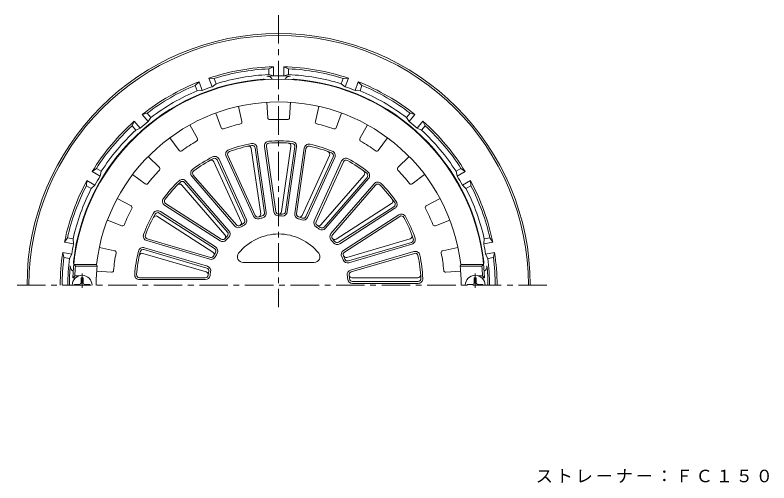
# Model space of a CAD drawing. Units: millimetres, scale not verified. Extents: x -286 to 220, y -345 to 362.
# Drawn here: x -180.1 to 216.8, y 115.7 to 361.9 of the extents above; entities that cross this region are included whole.
import ezdxf

# ---------------------------------------------------------------- set-up
doc = ezdxf.new("R2010")
doc.units = ezdxf.units.MM
doc.header["$LTSCALE"] = 3
doc.linetypes.add('CHAIN1', pattern=[8, 5, -1, 1, -1])
for name, color, linetype, lineweight in [('0-0_通り芯', 3, 'Continuous', 9), ('0-2_仕上', 6, 'Continuous', 9), ('0-5_寸法', 7, 'Continuous', 9)]:
    doc.layers.add(name, color=color, linetype=linetype, lineweight=lineweight)
doc.styles.add('ＭＳ ゴシック', font='')
doc.styles.get('ＭＳ ゴシック').set_extended_font_data('MS Gothic')

msp = doc.modelspace()

# ---------------------------------------------------------------- linework, layer by layer
at = {"layer": '0-0_通り芯', "linetype": 'CHAIN1'}
for p, q in [((-41.351, 361.867), (-41.351, 208.182)), ((99.898, 219.69), (-180.145, 219.69))]:
    msp.add_line(p, q, dxfattribs=at)
at = {"layer": '0-0_通り芯'}
for p, q in [((-46.601, 333.569), (-44.101, 334.657)), ((-46.601, 330.566), (-46.601, 333.569)), ((-44.101, 329.845), (-44.101, 334.657)), ((-38.601, 329.845), (-38.601, 334.657)), ((-36.101, 333.569), (-38.601, 334.657)), ((-36.101, 330.565), (-36.101, 333.569)), ((-46.601, 330.566), (-44.101, 329.845)), ((-38.601, 329.845), (-36.101, 330.565)), ((-85.234, 324.905), (-83.257, 326.783)), ((-81.611, 322.261), (-83.257, 326.783)), ((-76.443, 324.142), (-78.088, 328.664)), ((-75.367, 328.497), (-78.088, 328.664)), ((-76.443, 324.142), (-74.34, 325.674)), ((-74.34, 325.674), (-75.367, 328.497)), ((-8.363, 325.674), (-7.336, 328.497)), ((-8.363, 325.674), (-6.26, 324.142)), ((-7.336, 328.497), (-4.614, 328.664)), ((-6.26, 324.142), (-4.614, 328.664)), ((-1.092, 322.261), (0.554, 326.783)), ((2.531, 324.905), (0.554, 326.783)), ((-84.206, 322.083), (-85.234, 324.905)), ((-84.206, 322.083), (-81.611, 322.261)), ((-1.092, 322.261), (1.504, 322.083)), ((1.504, 322.083), (2.531, 324.905)), ((-110.53, 310.301), (-113.144, 309.527)), ((-108.599, 308), (-110.53, 310.301)), ((25.896, 308), (27.827, 310.301)), ((27.827, 310.301), (30.442, 309.527)), ((-118.573, 303.551), (-117.357, 305.992)), ((-114.264, 302.306), (-117.357, 305.992)), ((-110.051, 305.841), (-113.144, 309.527)), ((-110.051, 305.841), (-108.599, 308)), ((25.896, 308), (27.349, 305.841)), ((27.349, 305.841), (30.442, 309.527)), ((31.562, 302.306), (34.655, 305.992)), ((35.87, 303.551), (34.655, 305.992)), ((-116.643, 301.251), (-118.573, 303.551)), ((-116.643, 301.251), (-114.264, 302.306)), ((31.562, 302.306), (33.94, 301.251)), ((33.94, 301.251), (35.87, 303.551)), ((-137.349, 281.176), (-139.541, 279.555)), ((-135.374, 277.149), (-139.541, 279.555)), ((-134.748, 279.674), (-137.349, 281.176)), ((-135.374, 277.149), (-134.748, 279.674)), ((52.045, 279.674), (54.646, 281.176)), ((52.045, 279.674), (52.671, 277.149)), ((52.671, 277.149), (56.838, 279.555)), ((54.646, 281.176), (56.838, 279.555)), ((-142.598, 272.083), (-142.291, 274.792)), ((-138.124, 272.386), (-142.291, 274.792)), ((55.421, 272.386), (59.588, 274.792)), ((59.896, 272.083), (59.588, 274.792)), ((-139.998, 270.581), (-142.598, 272.083)), ((-139.998, 270.581), (-138.124, 272.386)), ((55.421, 272.386), (57.295, 270.581)), ((57.295, 270.581), (59.896, 272.083)), ((-152.589, 244.635), (-154.094, 242.362)), ((-149.356, 241.526), (-154.094, 242.362)), ((-149.631, 244.113), (-152.589, 244.635)), ((-149.356, 241.526), (-149.631, 244.113)), ((66.928, 244.113), (66.653, 241.526)), ((66.653, 241.526), (71.392, 242.362)), ((66.928, 244.113), (69.886, 244.635)), ((69.886, 244.635), (71.392, 242.362)), ((-154.412, 234.294), (-155.049, 236.945)), ((-150.311, 236.11), (-155.049, 236.945)), ((-151.454, 233.773), (-154.412, 234.294)), ((-151.454, 233.773), (-150.311, 236.11)), ((67.608, 236.11), (72.347, 236.945)), ((67.608, 236.11), (68.752, 233.773))]:
    msp.add_line(p, q, dxfattribs=at)
msp.add_lwpolyline([(68.752, 233.773), (71.709, 234.294), (72.347, 236.945)], dxfattribs=at)
for centre, radius, start, end in [((-41.351, 219.69), 132.5, 0, 180), ((-41.351, 219.69), 131.5, 0, 180), ((-41.351, 219.69), 115, 91.37025, 108.62976), ((-41.351, 219.69), 114, 92.63954, 107.36043), ((-41.351, 219.69), 115, 71.37025, 88.62976), ((-41.351, 219.69), 114, 72.63956, 87.36044), ((-41.351, 219.69), 111, 92.71094, 107.28905), ((-41.351, 219.69), 110.19, 86.79115, 93.20885), ((-47.351, 326.711), 3, 28.38675, 93.20879), ((-35.351, 326.711), 3, 86.79121, 151.61325), ((-41.351, 219.69), 111, 72.71094, 87.28905), ((-41.351, 219.69), 108.769, 94.3378, 173.4855), ((-41.351, 219.69), 115, 111.37025, 128.62976), ((-49.351, 325.156), 3, 69.53972, 94.33777), ((-33.351, 325.156), 3, 85.66222, 110.46027), ((-41.351, 219.69), 108.769, 6.5145, 85.6622), ((-41.351, 219.69), 115, 51.37025, 68.62976), ((-41.351, 219.69), 114, 112.63956, 127.36044), ((-41.351, 219.69), 111, 112.71094, 127.28905), ((-41.351, 219.69), 110.19, 108.56993, 111.43007), ((-41.351, 219.69), 110.19, 68.56993, 71.43007), ((-41.351, 219.69), 111, 52.71094, 67.28905), ((-41.351, 219.69), 114, 52.63956, 67.36044), ((-41.351, 219.69), 115, 131.37025, 148.62976), ((-41.351, 219.69), 110.19, 128.56993, 131.43007), ((-41.351, 219.69), 110.19, 48.56993, 51.43007), ((-41.351, 219.69), 115, 31.37025, 48.62976), ((-41.351, 219.69), 114, 132.63956, 147.36044), ((-41.351, 219.69), 114, 32.63956, 47.36044), ((-41.351, 219.69), 111, 132.71094, 147.28905), ((-41.351, 219.69), 111, 32.71094, 47.28905), ((-41.351, 219.69), 115, 151.37025, 168.62976), ((-41.351, 219.69), 110.19, 148.56992, 151.43005), ((-41.351, 219.69), 110.19, 28.56993, 31.43007), ((-41.351, 219.69), 115, 11.37025, 28.62976), ((-41.351, 219.69), 114, 152.63956, 167.36044), ((-41.351, 219.69), 111, 152.71094, 167.28905), ((-41.351, 219.69), 111, 12.71094, 27.28905), ((-41.351, 219.69), 114, 12.63956, 27.36044), ((-41.351, 219.69), 110.19, 168.56993, 171.43007), ((-41.351, 219.69), 110.19, 8.56992, 11.43005), ((-41.351, 219.69), 115, 171.37025, 180), ((-41.351, 219.69), 114, 172.63956, 180), ((-41.351, 219.69), 114, 0, 7.36044), ((-41.351, 219.69), 115, 0, 8.62976), ((-41.351, 219.69), 111, 172.71094, 180), ((-146.438, 231.69), 3, 173.48555, 198.28331), ((63.735, 231.69), 3, 341.71669, 6.51445), ((-41.351, 219.69), 111, 0, 7.28905), ((-41.351, 219.69), 110.19, 174.64694, 180), ((-148.074, 229.69), 3, 174.64687, 239.46906), ((65.371, 229.69), 3, 300.53116, 5.35313), ((-41.351, 219.69), 110.19, 0, 5.35306)]:
    msp.add_arc(centre, radius, start, end, dxfattribs=at)
at = {"layer": '0-2_仕上'}
for p, q in [((-62.467, 313.851), (-60.667, 305.824)), ((-47.62, 315.986), (-47.085, 307.777)), ((-35.083, 315.986), (-35.618, 307.777)), ((-20.236, 313.851), (-22.036, 305.824)), ((-74.495, 310.319), (-71.67, 302.593)), ((-8.207, 310.319), (-11.033, 302.593)), ((-88.14, 304.088), (-84.151, 296.893)), ((5.437, 304.088), (1.449, 296.893)), ((-98.686, 297.31), (-93.798, 290.693)), ((15.983, 297.31), (11.096, 290.694)), ((-55.741, 291.668), (-50.805, 257.338)), ((-53.779, 292.074), (-48.859, 257.852)), ((-52.789, 292.217), (-47.869, 257.995)), ((-48.813, 292.665), (-43.877, 258.334)), ((-47.823, 292.807), (-42.887, 258.476)), ((-34.88, 292.807), (-39.816, 258.476)), ((-32.883, 292.644), (-37.803, 258.422)), ((-31.893, 292.501), (-36.813, 258.279)), ((-27.951, 291.811), (-32.887, 257.48)), ((-26.961, 291.668), (-31.897, 257.338)), ((-110.022, 287.487), (-104.168, 281.708)), ((-72.759, 286.056), (-58.397, 254.607)), ((-69.07, 287.607), (-54.662, 256.057)), ((-68.16, 288.022), (-53.752, 256.472)), ((-14.542, 288.022), (-28.951, 256.472)), ((-12.672, 287.303), (-27.035, 255.853)), ((-11.763, 286.887), (-26.125, 255.438)), ((27.32, 287.487), (21.466, 281.708)), ((-75.437, 284.699), (-61.029, 253.149)), ((-73.669, 285.641), (-59.306, 254.191)), ((-8.175, 285.114), (-22.583, 253.565)), ((-7.265, 284.699), (-21.674, 253.149)), ((-118.232, 278.013), (-111.678, 273.041)), ((35.529, 278.013), (28.975, 273.041)), ((-90.185, 274.519), (-67.544, 248.39)), ((-87.081, 277.046), (-64.368, 250.834)), ((-86.326, 277.701), (-63.613, 251.489)), ((3.623, 277.701), (-19.09, 251.489)), ((5.215, 276.484), (-17.426, 250.355)), ((5.971, 275.829), (-16.671, 249.7)), ((-92.372, 272.462), (-69.659, 246.25)), ((-90.941, 273.865), (-68.299, 247.735)), ((8.913, 273.117), (-13.8, 246.905)), ((9.669, 272.462), (-13.044, 246.25)), ((-126.342, 265.394), (-119.096, 261.498)), ((-100.848, 262.68), (-71.67, 243.929)), ((18.145, 262.68), (-11.033, 243.929)), ((43.639, 265.394), (36.394, 261.498)), ((-103.654, 258.54), (-74.568, 239.848)), ((-101.388, 261.839), (-72.21, 243.088)), ((19.329, 261.064), (-9.756, 242.372)), ((19.87, 260.223), (-9.215, 241.531)), ((-105.173, 255.95), (-75.995, 237.199)), ((-104.195, 257.699), (-75.109, 239.007)), ((21.929, 256.792), (-7.248, 238.04)), ((22.47, 255.95), (-6.708, 237.199)), ((-131.549, 253.991), (-123.86, 251.067)), ((48.847, 253.991), (41.158, 251.067)), ((-110.831, 243.217), (-77.552, 233.446)), ((-110.549, 244.177), (-77.271, 234.405)), ((27.847, 244.177), (-5.432, 234.405)), ((28.528, 242.293), (-4.646, 232.552)), ((-135.775, 239.599), (-127.726, 237.901)), ((-112.358, 238.455), (-79.184, 228.714)), ((-112.076, 239.414), (-78.902, 229.673)), ((28.81, 241.333), (-4.364, 231.592)), ((53.073, 239.599), (45.023, 237.901)), ((-112.803, 236.501), (-79.524, 226.73)), ((29.819, 237.46), (-3.46, 227.689)), ((30.101, 236.501), (-3.178, 226.73)), ((-148.385, 229.69), (-149.292, 230.69)), ((-149.292, 230.69), (-137.222, 230.69)), ((-137.222, 230.69), (-136.953, 229.685)), ((-22.616, 231.69), (-60.086, 231.69)), ((54.52, 230.69), (54.251, 229.685)), ((66.59, 230.69), (54.52, 230.69)), ((65.682, 229.69), (66.59, 230.69)), ((-148.385, 229.69), (-136.953, 229.69)), ((-137.184, 227.16), (-129.358, 226.55)), ((54.481, 227.16), (46.655, 226.55)), ((65.682, 229.69), (54.252, 229.69)), ((-148.735, 224.69), (-149.778, 223.69)), ((-149.778, 223.69), (-148.252, 223.69)), ((-148.735, 224.69), (-146.452, 224.69)), ((-114.645, 223.69), (-79.962, 223.69)), ((-114.645, 222.69), (-79.962, 222.69)), ((31.943, 223.69), (-2.741, 223.69)), ((66.032, 224.69), (63.749, 224.69)), ((67.075, 223.69), (65.549, 223.69)), ((66.032, 224.69), (67.075, 223.69)), ((32.065, 221.69), (-2.509, 221.69)), ((32.065, 220.69), (-2.509, 220.69))]:
    msp.add_line(p, q, dxfattribs=at)
at = {"layer": '0-2_仕上', "color": 4}
for p, q in [((-145.351, 223.69), (-144.351, 223.69)), ((-145.351, 221.19), (-145.351, 223.69)), ((-144.351, 221.19), (-144.351, 223.69)), ((62.649, 223.69), (61.649, 223.69)), ((61.649, 221.19), (61.649, 223.69)), ((62.649, 221.19), (62.649, 223.69)), ((-148.851, 220.19), (-148.851, 219.69)), ((-146.351, 220.19), (-148.851, 220.19)), ((-143.351, 220.19), (-140.851, 220.19)), ((-140.851, 220.19), (-140.851, 219.69)), ((58.149, 220.19), (58.149, 219.69)), ((60.649, 220.19), (58.149, 220.19)), ((63.649, 220.19), (66.149, 220.19)), ((66.149, 220.19), (66.149, 219.69))]:
    msp.add_line(p, q, dxfattribs=at)
at = {"layer": '0-2_仕上', "color": 4, "linetype": 'CHAIN1'}
for p, q in [((-144.851, 225.936), (-144.851, 218.384)), ((62.149, 225.936), (62.149, 218.384))]:
    msp.add_line(p, q, dxfattribs=at)
at = {"layer": '0-2_仕上'}
for centre, radius, start, end in [((-41.351, 219.69), 108.5, 2.11276, 177.88724), ((-41.351, 219.69), 96.5, 6.54535, 173.45465), ((-61.643, 305.605), 1, 283.28847, 12.6404), ((-46.087, 307.842), 1, 183.72467, 273.07578), ((-41.351, 219.69), 87.279, 86.9248, 93.07524), ((-36.615, 307.842), 1, 266.92484, 356.27676), ((-21.06, 305.605), 1, 167.36104, 256.71214), ((-70.731, 302.937), 1, 200.0883, 289.43941), ((-41.351, 219.69), 87.279, 103.28844, 109.43887), ((-41.351, 219.69), 87.279, 70.56117, 76.71161), ((-11.972, 302.937), 1, 250.5612, 339.91313), ((-41.351, 219.69), 87.279, 119.65207, 125.80251), ((-85.026, 296.409), 1, 299.6521, 29.00403), ((-41.351, 219.69), 76, 100.91121, 110.254), ((-55.264, 291.861), 2.5, 8.18181, 100.91095), ((-46.338, 293.02), 2.5, 93.89041, 188.18182), ((-46.338, 293.02), 1.5, 93.88994, 188.18134), ((-41.351, 219.69), 76, 84.54758, 93.89037), ((-41.351, 219.69), 75, 84.54759, 93.89037), ((-36.365, 293.02), 1.5, 351.81818, 86.10983), ((-34.367, 292.857), 1.5, 351.81818, 84.54732), ((-34.367, 292.857), 2.5, 351.81818, 84.54732), ((-25.477, 291.455), 2.5, 77.52678, 171.81819), ((-41.351, 219.69), 76, 68.18394, 77.52673), ((2.323, 296.409), 1, 150.99739, 240.3485), ((-41.351, 219.69), 87.279, 54.19753, 60.34796), ((-92.994, 291.288), 1, 216.45193, 305.80304), ((-66.796, 288.645), 2.5, 110.25404, 204.54546), ((-66.796, 288.645), 1.5, 110.25357, 204.54497), ((-41.351, 219.69), 75, 100.91122, 110.254), ((-57.226, 291.455), 1.5, 8.18181, 102.47346), ((-55.264, 291.861), 1.5, 8.18181, 100.91095), ((-25.477, 291.455), 1.5, 77.52631, 171.8177), ((-41.351, 219.69), 75, 68.18396, 77.52673), ((-15.907, 288.645), 1.5, 335.45454, 69.7462), ((-14.037, 287.926), 2.5, 335.45454, 68.18369), ((10.291, 291.288), 1, 234.19756, 323.54948), ((-41.351, 219.69), 76, 117.27484, 126.61763), ((-41.351, 219.69), 75, 117.27486, 126.61763), ((-75.033, 285.018), 2.5, 24.54544, 117.27458), ((-75.033, 285.018), 1.5, 24.54544, 117.27458), ((-14.037, 287.926), 1.5, 335.45454, 68.18369), ((-5.901, 284.075), 2.5, 61.16313, 155.45454), ((-41.351, 219.69), 76, 51.8203, 61.16309), ((-76.802, 284.075), 1.5, 24.54544, 118.8371), ((-5.901, 284.075), 1.5, 61.16266, 155.45406), ((-41.351, 219.69), 75, 51.82031, 61.16309), ((-41.351, 219.69), 87.279, 136.0157, 142.16614), ((-104.871, 280.996), 1, 316.01573, 45.36766), ((-85.192, 278.683), 2.5, 126.61768, 220.90909), ((-85.192, 278.683), 1.5, 126.6172, 220.9086), ((2.489, 278.683), 1.5, 319.0909, 53.38255), ((4.081, 277.466), 1.5, 319.0909, 51.82004), ((4.081, 277.466), 2.5, 319.0909, 51.82004), ((22.168, 280.996), 1, 134.63376, 223.98486), ((-41.351, 219.69), 87.279, 37.83389, 43.98433), ((-41.351, 219.69), 76, 133.63847, 142.98126), ((-41.351, 219.69), 75, 133.63849, 142.98126), ((-92.074, 272.882), 2.5, 40.90907, 133.63821), ((-92.074, 272.882), 1.5, 40.90907, 133.63821), ((10.803, 271.48), 2.5, 44.7995, 139.09091), ((-111.074, 273.838), 1, 232.81557, 322.16667), ((-93.505, 271.48), 1.5, 40.90907, 135.20073), ((10.803, 271.48), 1.5, 44.79903, 139.09042), ((-41.351, 219.69), 75, 35.45668, 44.79945), ((-41.351, 219.69), 76, 35.45667, 44.79945), ((28.371, 273.838), 1, 217.83392, 307.18585), ((-100.037, 263.942), 2.5, 142.98131, 237.27272), ((-100.037, 263.942), 1.5, 142.98083, 237.27223), ((17.334, 263.942), 1.5, 302.72726, 37.01892), ((18.518, 262.326), 1.5, 302.72726, 35.45641), ((18.518, 262.326), 2.5, 302.72726, 35.45641), ((-41.351, 219.69), 87.279, 152.37933, 158.52977), ((-119.57, 260.617), 1, 332.37936, 61.73129), ((-105.006, 256.437), 2.5, 57.27271, 150.00185), ((-41.402, 258.69), 2.5, 188.18182, 270.07474), ((-41.402, 258.69), 1.5, 188.18225, 270.07462), ((-41.301, 258.69), 1.5, 269.92552, 351.81818), ((-39.288, 258.635), 2.5, 266.96681, 351.81818), ((-39.288, 258.635), 1.5, 266.96712, 351.81818), ((36.867, 260.617), 1, 118.27013, 207.62123), ((-41.351, 219.69), 87.279, 21.47026, 27.6207), ((-41.351, 219.69), 76, 150.00211, 159.34489), ((-41.351, 219.69), 75, 150.00212, 159.34489), ((-105.984, 254.689), 1.5, 57.27271, 151.56436), ((-105.006, 256.437), 1.5, 57.27271, 150.00185), ((-60.671, 253.568), 1.5, 299.69438, 24.54544), ((-60.671, 253.568), 2.5, 299.69408, 24.54544), ((-52.388, 257.096), 2.5, 204.54546, 286.43837), ((-52.388, 257.096), 1.5, 204.54588, 286.43825), ((-41.351, 219.69), 37.5, 103.33064, 106.43826), ((-52.29, 257.124), 1.5, 286.28915, 8.18181), ((-41.351, 219.69), 36.5, 103.3307, 106.43829), ((-50.344, 257.639), 1.5, 283.33075, 8.18181), ((-50.344, 257.639), 2.5, 283.33044, 8.18181), ((-41.351, 219.69), 37.5, 86.96701, 90.07463), ((-41.351, 219.69), 36.5, 86.96707, 90.07466), ((-30.413, 257.124), 2.5, 171.81819, 253.71111), ((-30.413, 257.124), 1.5, 171.81862, 253.71098), ((-41.351, 219.69), 36.5, 70.60344, 73.71103), ((-41.351, 219.69), 37.5, 70.60338, 73.711), ((-30.315, 257.096), 1.5, 253.56189, 335.45454), ((-28.399, 256.476), 2.5, 250.60318, 335.45454), ((-28.399, 256.476), 1.5, 250.60349, 335.45454), ((23.281, 254.688), 2.5, 28.43587, 122.72728), ((23.281, 254.689), 1.5, 28.43539, 122.72679), ((-41.351, 219.69), 75, 19.09305, 28.43582), ((-41.351, 219.69), 76, 19.09303, 28.43582), ((-123.505, 252.001), 1, 249.1792, 338.5303), ((-62.479, 252.471), 2.5, 220.90909, 302.802), ((-62.479, 252.471), 1.5, 220.90952, 302.80188), ((-41.351, 219.69), 37.5, 119.69427, 122.8019), ((-62.394, 252.526), 1.5, 302.65279, 24.54544), ((-41.351, 219.69), 36.5, 119.69434, 122.80193), ((-20.309, 252.526), 2.5, 155.45454, 237.34746), ((-20.309, 252.526), 1.5, 155.45497, 237.34734), ((-41.351, 219.69), 36.5, 54.23979, 57.34738), ((-41.351, 219.69), 37.5, 54.23973, 57.34735), ((-20.224, 252.471), 1.5, 237.19824, 319.0909), ((-18.56, 251.337), 1.5, 234.23984, 319.0909), ((40.802, 252.001), 1, 201.47029, 290.82222), ((-110.127, 245.616), 2.5, 159.34494, 253.63635), ((-110.127, 245.616), 1.5, 159.34447, 253.63586), ((-70.792, 245.268), 1.5, 319.01642, 40.90907), ((-69.433, 246.753), 1.5, 316.05801, 40.90907), ((-69.433, 246.753), 2.5, 316.05771, 40.90907), ((-41.351, 219.69), 27, 38.68217, 141.31783), ((-18.56, 251.337), 2.5, 234.23953, 319.0909), ((-11.91, 245.268), 2.5, 139.09091, 220.98383), ((-11.91, 245.268), 1.5, 139.09134, 220.9837), ((27.424, 245.616), 1.5, 286.36363, 20.65529), ((-70.859, 245.191), 2.5, 237.27272, 319.16563), ((-70.859, 245.191), 1.5, 237.27315, 319.16551), ((-41.351, 219.69), 37.5, 136.05791, 139.16553), ((-41.351, 219.69), 36.5, 136.05797, 139.16556), ((-41.351, 219.69), 36.5, 37.87616, 40.98375), ((-41.351, 219.69), 37.5, 37.8761, 40.98372), ((-11.844, 245.191), 1.5, 220.83461, 302.72726), ((-10.567, 243.634), 1.5, 217.87621, 302.72726), ((28.105, 243.732), 1.5, 286.36363, 19.09277), ((28.105, 243.732), 2.5, 286.36363, 19.09277), ((-112.78, 237.015), 2.5, 73.63634, 166.36548), ((-112.78, 237.015), 1.5, 73.63634, 166.36548), ((-75.92, 237.745), 1.5, 332.42165, 57.27271), ((-75.92, 237.745), 2.5, 332.42134, 57.27271), ((-10.567, 243.634), 2.5, 217.8759, 302.72726), ((-41.351, 219.69), 87.279, 168.74297, 174.8934), ((-127.932, 236.923), 1, 348.743, 78.09492), ((-41.351, 219.69), 76, 166.36574, 175.70853), ((-41.351, 219.69), 75, 166.36575, 175.70853), ((-113.226, 235.062), 1.5, 73.63634, 167.92799), ((-76.848, 235.845), 2.5, 253.63635, 335.52927), ((-76.848, 235.845), 1.5, 253.63678, 335.52914), ((-76.806, 235.937), 1.5, 335.38005, 57.27271), ((-41.351, 219.69), 37.5, 152.42154, 155.52916), ((-41.351, 219.69), 36.5, 152.4216, 155.52919), ((-60.086, 234.69), 3, 141.31787, 270), ((-22.616, 234.69), 3, 270, 38.68213), ((-5.897, 235.937), 2.5, 122.72728, 204.62019), ((-41.351, 219.69), 36.5, 21.51253, 24.62012), ((-5.897, 235.937), 1.5, 122.72771, 204.62007), ((-41.351, 219.69), 37.5, 21.51247, 24.62009), ((-5.855, 235.845), 1.5, 204.47098, 286.36363), ((30.523, 235.062), 2.5, 12.07224, 106.36365), ((30.523, 235.062), 1.5, 12.07176, 106.36316), ((-41.351, 219.69), 75, 2.72942, 12.07219), ((-41.351, 219.69), 76, 2.7294, 12.07219), ((45.23, 236.923), 1, 101.90649, 191.2576), ((-41.351, 219.69), 87.279, 5.10663, 11.25706), ((-5.068, 233.991), 2.5, 201.51227, 286.36363), ((-5.068, 233.991), 1.5, 201.51257, 286.36363), ((-41.351, 219.69), 107.5, 174.66245, 177.33412), ((-41.351, 219.69), 96.123, 174.0312, 180), ((-129.28, 227.547), 1, 265.54283, 354.89394), ((-79.947, 225.29), 1.5, 351.74368, 73.63634), ((-79.607, 227.275), 1.5, 348.78528, 73.63634), ((-79.607, 227.275), 2.5, 348.78497, 73.63634), ((-41.351, 219.69), 37.5, 168.78517, 171.89279), ((-41.351, 219.69), 36.5, 168.78523, 171.89282), ((-2.756, 225.29), 2.5, 106.36365, 188.25656), ((-2.756, 225.29), 1.5, 106.36407, 188.25644), ((46.578, 227.547), 1, 185.10666, 274.45859), ((-41.351, 219.69), 96.123, 0, 5.9688), ((-41.351, 219.69), 107.5, 2.66588, 5.33755), ((-114.645, 225.19), 2.5, 175.70857, 269.99998), ((-114.645, 225.19), 1.5, 175.7081, 269.9995), ((-79.962, 225.19), 1.5, 270.00041, 351.89278), ((-79.962, 225.19), 2.5, 269.99998, 351.8929), ((-41.351, 219.69), 36.5, 5.1489, 8.25648), ((-2.509, 223.19), 2.5, 185.14864, 270), ((-41.351, 219.69), 37.5, 5.14883, 8.25645), ((-2.741, 225.19), 1.5, 188.10735, 270), ((-2.509, 223.19), 1.5, 185.14894, 270), ((31.943, 225.19), 1.5, 270, 4.29166), ((32.065, 223.19), 2.5, 270, 2.72914), ((32.065, 223.19), 1.5, 270, 2.72914)]:
    msp.add_arc(centre, radius, start, end, dxfattribs=at)
at = {"layer": '0-2_仕上', "color": 4}
for centre, radius, start, end in [((-144.851, 219.69), 5.25, 0, 180), ((62.149, 219.69), 5.25, 0, 180), ((-146.351, 221.19), 1, 270, 0), ((-143.351, 221.19), 1, 180, 270), ((60.649, 221.19), 1, 270, 0), ((63.649, 221.19), 1, 180, 270)]:
    msp.add_arc(centre, radius, start, end, dxfattribs=at)

# ---------------------------------------------------------------- texts
at = {"layer": '0-5_寸法', "insert": (94.05, 115.716), "char_height": 6.598, "attachment_point": 7, "style": 'ＭＳ ゴシック'}
msp.add_mtext('\\T1.17;ストレーナー：ＦＣ１５０', dxfattribs=at)

doc.saveas('drawing.dxf')
